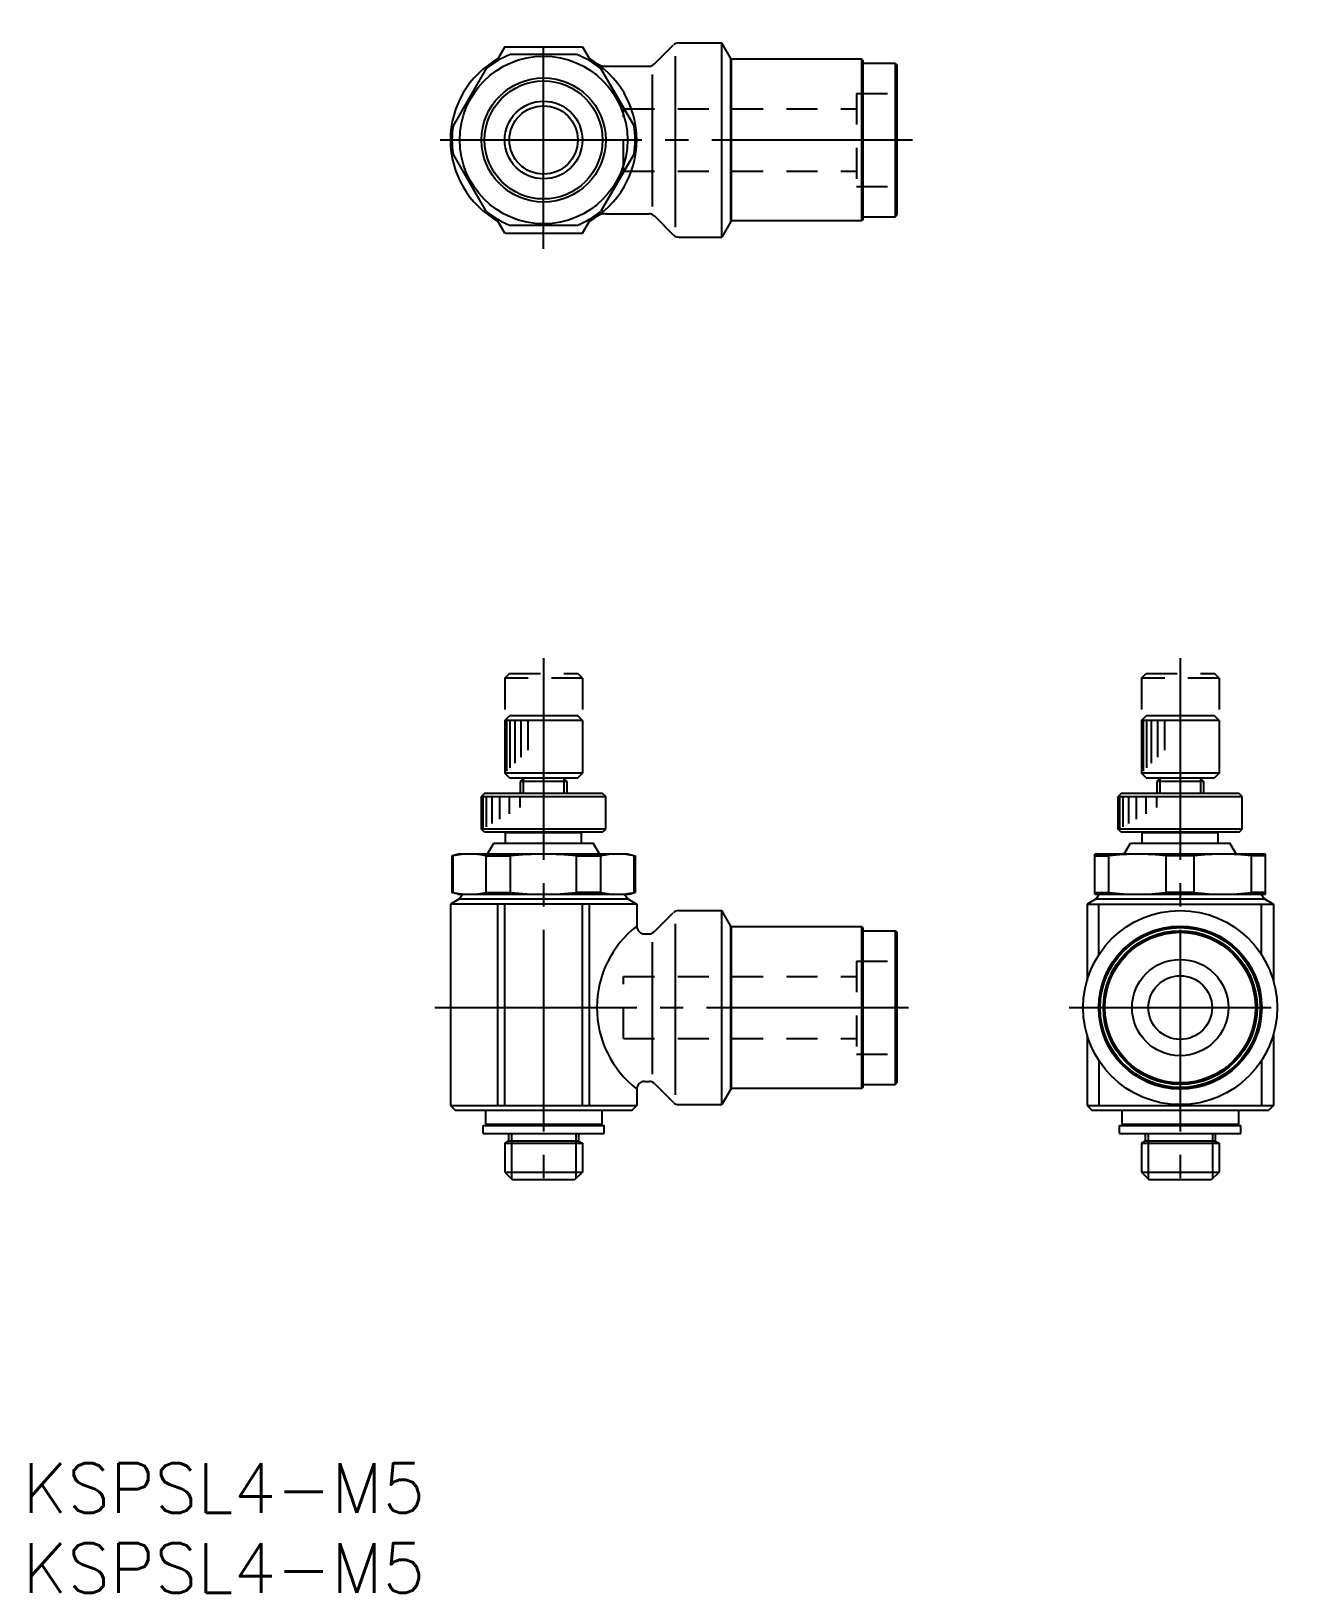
# Model space of a CAD drawing. Extents: x 39 to 120, y 129 to 230.
import ezdxf

# ---------------------------------------------------------------- set-up
doc = ezdxf.new("R2010")
doc.units = 0
doc.linetypes.add('CENTER', pattern=[17.5, 13, -1.5, 1.5, -1.5])
doc.linetypes.add('DASHED', pattern=[3.5, 2, -1.5])
doc.layers.get('0').update_dxf_attribs({"linetype": 'CONTINUOUS'})
doc.layers.add('CENTER', color=1, linetype='CENTER')
doc.layers.add('LY_1', color=7, linetype='CONTINUOUS')
doc.styles.get("Standard").update_dxf_attribs({"font": 'txt.shx', "bigfont": '@extfont2.shx'})

msp = doc.modelspace()

# ---------------------------------------------------------------- linework, layer by layer
at = {"color": 7, "linetype": 'CONTINUOUS'}
for p, q in [((69.2, 229.01), (68.75, 228.24)), ((69.2, 229.01), (74.2, 229.01)), ((73.83, 228.51), (69.56, 228.51)), ((74.2, 229.01), (74.65, 228.24)), ((78.85, 227.91), (80.05, 229.12)), ((80.2, 217.4), (80.2, 228.41)), ((80.41, 229.26), (83.17, 229.26)), ((83.17, 216.76), (83.17, 229.26)), ((83.75, 228.26), (83.17, 229.26)), ((68, 227.61), (65.87, 223.92)), ((77.53, 223.92), (75.39, 227.61)), ((75.69, 227.76), (78.49, 227.76)), ((83.75, 217.76), (83.75, 228.26)), ((83.8, 228.21), (83.75, 228.16)), ((83.8, 217.81), (83.8, 228.21)), ((92.2, 228.21), (83.8, 228.21)), ((92.2, 217.81), (92.2, 228.21)), ((92.25, 228.16), (92.2, 228.21)), ((92.25, 228.16), (92.25, 217.86)), ((92.25, 227.96), (94.35, 227.96)), ((94.35, 227.96), (94.35, 218.06)), ((94.35, 227.96), (94.45, 227.86)), ((94.45, 227.86), (94.45, 218.16)), ((78.7, 227.23), (78.7, 218.73)), ((68, 218.42), (65.87, 222.11)), ((77.53, 222.11), (75.39, 218.42)), ((75.69, 218.26), (78.49, 218.26)), ((69.2, 217.01), (68.75, 217.79)), ((73.83, 217.51), (69.56, 217.51)), ((74.2, 217.01), (74.65, 217.79)), ((78.85, 218.12), (80.05, 216.91)), ((83.75, 217.76), (83.17, 216.76)), ((83.75, 217.86), (83.8, 217.81)), ((92.2, 217.81), (83.8, 217.81)), ((92.25, 217.86), (92.2, 217.81)), ((92.25, 218.06), (94.35, 218.06)), ((94.35, 218.06), (94.45, 218.16)), ((69.2, 217.01), (74.2, 217.01)), ((80.41, 216.76), (83.17, 216.76)), ((69.2, 185.63), (69.5, 185.93)), ((69.2, 185.63), (69.2, 182.23)), ((74.2, 185.63), (69.2, 185.63)), ((73.9, 185.93), (69.5, 185.93)), ((74.2, 185.63), (73.9, 185.93)), ((74.2, 185.63), (74.2, 182.23)), ((110.2, 185.63), (110.5, 185.93)), ((110.2, 185.63), (110.2, 182.23)), ((115.2, 185.63), (110.2, 185.63)), ((114.9, 185.93), (110.5, 185.93)), ((115.2, 185.63), (114.9, 185.93)), ((115.2, 185.63), (115.2, 182.23)), ((69.5, 181.93), (69.2, 182.23)), ((74.2, 182.23), (69.2, 182.23)), ((74.2, 182.23), (73.9, 181.93)), ((110.5, 181.93), (110.2, 182.23)), ((115.2, 182.23), (110.2, 182.23)), ((115.2, 182.23), (114.9, 181.93)), ((69.5, 181.93), (73.9, 181.93)), ((70.43, 181.93), (70.2, 181.7)), ((70.2, 181.7), (70.2, 180.93)), ((73.2, 181.7), (70.2, 181.7)), ((72.97, 181.93), (73.2, 181.7)), ((73.2, 181.7), (73.2, 180.93)), ((110.5, 181.93), (114.9, 181.93)), ((111.43, 181.93), (111.2, 181.7)), ((114.2, 181.7), (111.2, 181.7)), ((111.2, 181.7), (111.2, 180.93)), ((113.97, 181.93), (114.2, 181.7)), ((114.2, 181.7), (114.2, 180.93)), ((67.9, 180.93), (67.7, 180.73)), ((67.7, 180.73), (75.7, 180.73)), ((67.7, 178.63), (67.7, 180.73)), ((75.5, 180.93), (67.9, 180.93)), ((75.7, 180.73), (75.5, 180.93)), ((75.7, 178.63), (75.7, 180.73)), ((108.9, 180.93), (108.7, 180.73)), ((108.7, 178.63), (108.7, 180.73)), ((108.7, 180.73), (116.7, 180.73)), ((116.5, 180.93), (108.9, 180.93)), ((116.7, 180.73), (116.5, 180.93)), ((116.7, 178.63), (116.7, 180.73)), ((67.9, 178.43), (67.7, 178.63)), ((75.7, 178.63), (67.7, 178.63)), ((75.5, 178.43), (67.9, 178.43)), ((69.3, 178.43), (69.25, 178.38)), ((74.15, 178.38), (69.25, 178.38)), ((69.25, 177.73), (69.25, 178.38)), ((74.15, 178.38), (74.1, 178.43)), ((74.15, 177.73), (74.15, 178.38)), ((75.5, 178.43), (75.7, 178.63)), ((116.7, 178.63), (108.7, 178.63)), ((108.9, 178.43), (108.7, 178.63)), ((116.5, 178.43), (108.9, 178.43)), ((110.3, 178.43), (110.25, 178.38)), ((110.25, 177.73), (110.25, 178.38)), ((115.15, 178.38), (110.25, 178.38)), ((115.15, 178.38), (115.1, 178.43)), ((115.15, 177.73), (115.15, 178.38)), ((116.5, 178.43), (116.7, 178.63)), ((66.3, 177.03), (65.8, 176.9)), ((66.3, 177.03), (77.1, 177.03)), ((68.09, 177.03), (68.5, 177.73)), ((68.5, 177.73), (74.9, 177.73)), ((75.3, 177.03), (74.9, 177.73)), ((77.1, 177.03), (77.6, 176.9)), ((107.3, 177.03), (107.2, 177.01)), ((107.3, 177.03), (118.1, 177.03)), ((109.09, 177.03), (109.5, 177.73)), ((109.5, 177.73), (115.9, 177.73)), ((116.3, 177.03), (115.9, 177.73)), ((118.1, 177.03), (118.2, 177.01)), ((65.8, 176.9), (65.8, 174.54)), ((65.87, 176.9), (65.8, 176.9)), ((65.87, 174.54), (65.87, 176.9)), ((68, 174.54), (68, 176.9)), ((68, 176.9), (69.56, 176.9)), ((69.56, 174.54), (69.56, 176.9)), ((73.83, 176.9), (75.39, 176.9)), ((73.83, 174.54), (73.83, 176.9)), ((75.39, 174.54), (75.39, 176.9)), ((77.53, 174.54), (77.53, 176.9)), ((77.53, 176.9), (77.6, 176.9)), ((77.6, 176.9), (77.6, 174.54)), ((107.2, 174.43), (107.2, 177.01)), ((107.2, 176.9), (108.1, 176.9)), ((108.1, 174.54), (108.1, 176.9)), ((113.6, 176.9), (111.8, 176.9)), ((111.8, 174.54), (111.8, 176.9)), ((113.6, 174.54), (113.6, 176.9)), ((118.2, 176.9), (117.3, 176.9)), ((117.3, 174.54), (117.3, 176.9)), ((118.2, 174.43), (118.2, 177.01)), ((66.28, 174.13), (65.7, 173.8)), ((66.2, 174.43), (65.8, 174.54)), ((65.8, 174.54), (65.87, 174.54)), ((66.2, 174.43), (77.2, 174.43)), ((66.49, 174.43), (66.28, 174.13)), ((66.28, 174.13), (77.12, 174.13)), ((68, 174.54), (69.56, 174.54)), ((75.39, 174.54), (73.83, 174.54)), ((76.91, 174.43), (77.12, 174.13)), ((77.12, 174.13), (77.7, 173.8)), ((77.2, 174.43), (77.6, 174.54)), ((77.6, 174.54), (77.53, 174.54)), ((107.28, 174.13), (106.7, 173.8)), ((107.2, 174.54), (108.1, 174.54)), ((107.2, 174.43), (118.2, 174.43)), ((107.49, 174.43), (107.28, 174.13)), ((107.28, 174.13), (118.12, 174.13)), ((113.6, 174.54), (111.8, 174.54)), ((118.2, 174.54), (117.3, 174.54)), ((117.91, 174.43), (118.12, 174.13)), ((118.12, 174.13), (118.7, 173.8)), ((65.7, 173.8), (65.7, 160.83)), ((77.7, 173.8), (65.7, 173.8)), ((68.75, 160.83), (68.75, 173.8)), ((69.2, 160.83), (69.2, 173.8)), ((74.2, 160.83), (74.2, 173.8)), ((74.65, 160.83), (74.65, 173.8)), ((77.7, 173.8), (77.7, 172.38)), ((78.85, 172.03), (80.05, 173.24)), ((80.41, 173.38), (83.17, 173.38)), ((83.75, 172.38), (83.17, 173.38)), ((83.17, 160.88), (83.17, 173.38)), ((106.7, 173.8), (118.7, 173.8)), ((106.7, 173.8), (106.7, 168.88)), ((107.47, 170.56), (107.47, 173.8)), ((117.93, 170.56), (117.93, 173.8)), ((118.7, 173.8), (118.7, 168.88)), ((80.2, 161.52), (80.2, 172.53)), ((83.75, 161.88), (83.75, 172.38)), ((83.8, 172.33), (83.75, 172.28)), ((92.2, 172.33), (83.8, 172.33)), ((83.8, 161.93), (83.8, 172.33)), ((92.25, 172.28), (92.2, 172.33)), ((92.2, 161.93), (92.2, 172.33)), ((92.25, 172.28), (92.25, 161.98)), ((92.25, 172.08), (94.35, 172.08)), ((94.35, 172.08), (94.45, 171.98)), ((94.35, 172.08), (94.35, 162.18)), ((94.45, 171.98), (94.45, 162.28)), ((78.2, 171.88), (78.49, 171.88)), ((78.7, 171.35), (78.7, 162.85)), ((106.7, 165.38), (106.7, 160.83)), ((118.7, 165.38), (118.7, 160.83)), ((107.47, 163.71), (107.47, 160.83)), ((117.93, 163.71), (117.93, 160.83)), ((78.2, 162.38), (78.49, 162.38)), ((78.85, 162.24), (80.05, 161.03)), ((83.75, 161.98), (83.8, 161.93)), ((92.2, 161.93), (83.8, 161.93)), ((92.25, 161.98), (92.2, 161.93)), ((92.25, 162.18), (94.35, 162.18)), ((94.35, 162.18), (94.45, 162.28)), ((77.7, 161.88), (77.7, 160.83)), ((83.75, 161.88), (83.17, 160.88)), ((65.7, 160.83), (66, 160.53)), ((65.7, 160.83), (77.7, 160.83)), ((66, 160.53), (77.4, 160.53)), ((67.95, 160.53), (67.95, 159.63)), ((75.45, 160.53), (75.45, 159.63)), ((77.4, 160.53), (77.7, 160.83)), ((80.41, 160.88), (83.17, 160.88)), ((106.7, 160.83), (118.7, 160.83)), ((106.7, 160.83), (107, 160.53)), ((107, 160.53), (118.4, 160.53)), ((108.95, 160.53), (108.95, 159.63)), ((116.45, 160.53), (116.45, 159.63)), ((118.7, 160.83), (118.4, 160.53)), ((67.8, 159.53), (75.6, 159.53)), ((67.8, 159.03), (67.8, 159.53)), ((67.8, 159.03), (75.6, 159.03)), ((67.95, 159.63), (68.05, 159.53)), ((67.95, 159.63), (75.45, 159.63)), ((69.45, 159.03), (69.45, 158.53)), ((69.63, 159.03), (69.63, 156.1)), ((73.77, 159.03), (73.77, 156.1)), ((73.95, 159.03), (73.95, 158.53)), ((75.45, 159.63), (75.35, 159.53)), ((75.6, 159.03), (75.6, 159.53)), ((108.8, 159.03), (108.8, 159.53)), ((108.8, 159.53), (116.6, 159.53)), ((108.8, 159.03), (116.6, 159.03)), ((108.95, 159.63), (116.45, 159.63)), ((108.95, 159.63), (109.05, 159.53)), ((110.45, 159.03), (110.45, 158.53)), ((110.63, 159.03), (110.63, 156.1)), ((114.77, 159.03), (114.77, 156.1)), ((114.95, 159.03), (114.95, 158.53)), ((116.45, 159.63), (116.35, 159.53)), ((116.6, 159.03), (116.6, 159.53)), ((69.45, 158.53), (69.2, 158.39)), ((69.2, 158.39), (69.2, 156.53)), ((69.2, 158.39), (74.2, 158.39)), ((73.95, 158.53), (69.45, 158.53)), ((73.95, 158.53), (74.2, 158.39)), ((74.2, 158.39), (74.2, 156.53)), ((110.45, 158.53), (110.2, 158.39)), ((110.2, 158.39), (115.2, 158.39)), ((110.2, 158.39), (110.2, 156.53)), ((114.95, 158.53), (110.45, 158.53)), ((114.95, 158.53), (115.2, 158.39)), ((115.2, 158.39), (115.2, 156.53)), ((69.2, 156.53), (69.7, 156.03)), ((69.2, 156.53), (74.2, 156.53)), ((73.7, 156.03), (69.7, 156.03)), ((74.2, 156.53), (73.7, 156.03)), ((110.2, 156.53), (115.2, 156.53)), ((110.2, 156.53), (110.7, 156.03)), ((114.7, 156.03), (110.7, 156.03)), ((115.2, 156.53), (114.7, 156.03))]:
    msp.add_line(p, q, dxfattribs=at)
at = {"color": 3, "linetype": 'DASHED'}
for p, q in [((91.85, 226.01), (91.85, 220.01)), ((91.85, 226.01), (94.45, 226.01)), ((76.85, 225.01), (91.85, 225.01)), ((76.85, 221.01), (76.85, 225.01)), ((76.85, 221.01), (91.85, 221.01)), ((91.85, 220.01), (94.45, 220.01)), ((69.2, 188.34), (69.5, 188.64)), ((69.2, 188.34), (69.2, 184.94)), ((74.2, 188.34), (69.2, 188.34)), ((69.5, 188.64), (73.9, 188.64)), ((74.2, 188.34), (73.9, 188.64)), ((74.2, 188.34), (74.2, 184.94)), ((110.2, 188.34), (110.5, 188.64)), ((110.2, 188.34), (110.2, 184.94)), ((115.2, 188.34), (110.2, 188.34)), ((110.5, 188.64), (114.9, 188.64)), ((115.2, 188.34), (114.9, 188.64)), ((115.2, 188.34), (115.2, 184.94)), ((91.85, 170.13), (94.45, 170.13)), ((91.85, 170.13), (91.85, 164.13)), ((76.85, 169.13), (91.85, 169.13)), ((76.85, 165.13), (76.85, 169.13)), ((76.85, 165.13), (91.85, 165.13)), ((91.85, 164.13), (94.45, 164.13))]:
    msp.add_line(p, q, dxfattribs=at)
at = {"color": 3, "linetype": 'CONTINUOUS'}
for p, q in [((69.21, 185.63), (69.21, 182.25)), ((69.32, 185.63), (69.32, 182.36)), ((69.53, 185.63), (69.53, 182.57)), ((69.84, 185.63), (69.84, 182.88)), ((70.23, 185.63), (70.23, 183.26)), ((70.68, 185.63), (70.68, 183.72)), ((110.21, 185.63), (110.21, 182.25)), ((110.32, 185.63), (110.32, 182.36)), ((110.53, 185.63), (110.53, 182.57)), ((110.84, 185.63), (110.84, 182.88)), ((111.23, 185.63), (111.23, 183.26)), ((111.68, 185.63), (111.68, 183.72)), ((70.39, 181.89), (70.39, 180.93)), ((73.01, 181.89), (73.01, 180.93)), ((111.39, 181.89), (111.39, 180.93)), ((114.01, 181.89), (114.01, 180.93)), ((67.78, 180.73), (67.78, 178.63)), ((68, 180.73), (68, 178.77)), ((68.37, 180.73), (68.37, 178.98)), ((68.87, 180.73), (68.87, 179.27)), ((69.48, 180.73), (69.48, 179.62)), ((70.17, 180.73), (70.17, 180.02)), ((108.78, 180.73), (108.78, 178.63)), ((109, 180.73), (109, 178.77)), ((109.37, 180.73), (109.37, 178.98)), ((109.87, 180.73), (109.87, 179.27)), ((110.48, 180.73), (110.48, 179.62)), ((111.17, 180.73), (111.17, 180.02))]:
    msp.add_line(p, q, dxfattribs=at)
at = {"color": 7, "linetype": 'CONTINUOUS'}
for centre, radius in [((71.7, 223.01), 5.4), ((71.7, 223.01), 4), ((71.7, 223.01), 3.8), ((71.7, 223.01), 2.5), ((71.7, 223.01), 2.2), ((112.7, 167.13), 6.25), ((112.7, 167.13), 5.25), ((112.7, 167.13), 5.2), ((112.7, 167.13), 5.15), ((112.7, 167.13), 4.95), ((112.7, 167.13), 4.85), ((112.7, 167.13), 3.1), ((112.7, 167.13), 2.05)]:
    msp.add_circle(centre, radius, dxfattribs=at)
for centre, radius, start, end in [((71.7, 223.01), 5.9, 111.2191, 128.7809), ((71.7, 223.01), 5.9, 51.2191, 68.7809), ((80.41, 228.76), 0.5, 90, 135), ((71.7, 223.01), 6, 119.4115, 240.5885), ((71.7, 223.01), 6, 299.4115, 60.5885), ((75.69, 228.76), 1, 235.2281, 270), ((78.49, 228.26), 0.5, 270, 315), ((71.7, 223.01), 5.9, 171.2191, 188.7809), ((71.7, 223.01), 5.9, 351.2191, 8.7809), ((71.7, 223.01), 5.9, 231.2191, 248.7809), ((71.7, 223.01), 5.9, 291.2191, 308.7809), ((75.69, 217.26), 1, 90, 124.7719), ((78.49, 217.76), 0.5, 45, 90), ((80.41, 217.26), 0.5, 225, 270), ((66.94, 171.64), 5.37, 78.5354, 101.4646), ((71.7, 155.68), 21.33, 84.2533, 95.7467), ((76.46, 171.64), 5.37, 78.5354, 101.4646), ((109.95, 161), 16.01, 83.3661, 96.6339), ((115.45, 161), 16.01, 83.3661, 96.6339), ((66.94, 179.81), 5.37, 258.5354, 281.4646), ((71.7, 195.76), 21.33, 264.2533, 275.7467), ((76.46, 179.81), 5.37, 258.5354, 281.4646), ((109.95, 190.44), 16.01, 263.3661, 276.6339), ((115.45, 190.44), 16.01, 263.3661, 276.6339), ((80.41, 172.88), 0.5, 90, 135), ((81.76, 167.13), 6.63, 127.6912, 232.3088), ((78.2, 172.38), 0.5, 180, 270), ((78.49, 172.38), 0.5, 270, 315), ((78.2, 161.88), 0.5, 90, 180), ((78.49, 161.88), 0.5, 45, 90), ((80.41, 161.38), 0.5, 225, 270)]:
    msp.add_arc(centre, radius, start, end, dxfattribs=at)
at = {"layer": 'CENTER', "color": 1, "linetype": 'CENTER'}
for p, q in [((71.7, 216.01), (71.7, 230.01)), ((65.03, 223.01), (95.45, 223.01)), ((71.7, 189.64), (71.7, 155.03)), ((112.7, 189.64), (112.7, 155.03)), ((64.7, 167.13), (95.45, 167.13)), ((105.55, 167.13), (119.95, 167.13))]:
    msp.add_line(p, q, dxfattribs=at)

# ---------------------------------------------------------------- texts
at = {"layer": 'LY_1', "linetype": 'CONTINUOUS'}
for p in [(38.15, 134.58), (38.15, 129.44)]:
    msp.add_text('KSPSL4-M5', height=3.2, dxfattribs=at).set_placement(p)

doc.saveas('drawing.dxf')
